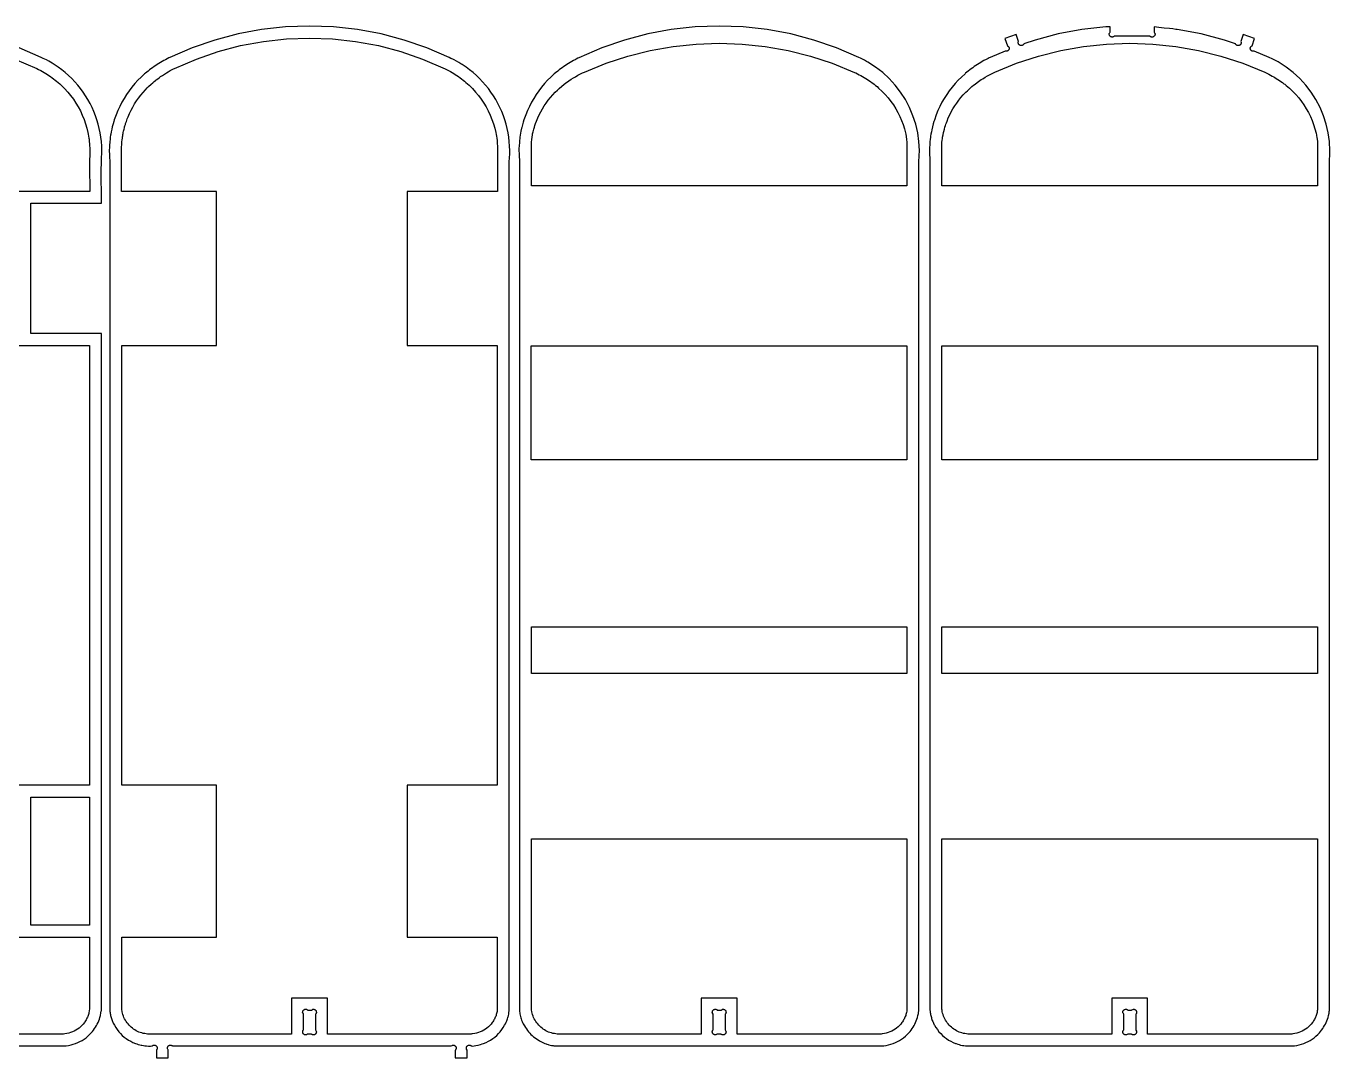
# Model space of a CAD drawing. Extents: x 33 to 204, y -108 to 31.
# Drawn here: x 148.5 to 202.9, y -59.1 to -16 of the extents above; entities that cross this region are included whole.
import ezdxf

# ---------------------------------------------------------------- set-up
doc = ezdxf.new("R2010")
doc.units = 0
doc.layers.add('SECTIONCUTEDGES', color=18, linetype='CONTINUOUS')

msp = doc.modelspace()

# ---------------------------------------------------------------- linework, layer by layer
at = {"layer": 'SECTIONCUTEDGES'}
for points in [[(153.97, -59.078), (154.468, -59.078), (154.467, -58.752), (154.464, -58.744), (154.452, -58.719), (154.441, -58.7), (154.437, -58.689), (154.434, -58.678), (154.432, -58.666), (154.432, -58.655), (154.433, -58.649), (154.435, -58.638), (154.438, -58.626), (154.443, -58.615), (154.448, -58.605), (154.455, -58.595), (154.462, -58.586), (154.47, -58.577), (154.479, -58.569), (154.489, -58.562), (154.499, -58.557), (154.51, -58.552), (154.521, -58.548), (154.539, -58.544), (154.557, -58.542), (154.569, -58.543), (154.581, -58.545), (154.599, -58.549), (154.608, -58.553), (154.627, -58.563), (154.644, -58.578), (154.645, -58.579), (166.265, -58.579), (166.269, -58.577), (166.307, -58.556), (166.322, -58.548), (166.326, -58.547), (166.339, -58.543), (166.352, -58.542), (166.36, -58.542), (166.369, -58.543), (166.378, -58.545), (166.387, -58.547), (166.396, -58.55), (166.404, -58.554), (166.412, -58.558), (166.42, -58.563), (166.428, -58.568), (166.435, -58.574), (166.441, -58.581), (166.447, -58.588), (166.457, -58.601), (166.46, -58.606), (166.466, -58.619), (166.471, -58.632), (166.474, -58.645), (166.475, -58.652), (166.477, -58.666), (166.476, -58.679), (166.474, -58.692), (166.473, -58.699), (166.469, -58.712), (166.463, -58.724), (166.456, -58.735), (166.452, -58.741), (166.446, -58.749), (166.443, -58.751), (166.44, -58.755), (166.44, -59.078), (166.939, -59.078), (166.938, -58.754), (166.937, -58.749), (166.914, -58.708), (166.908, -58.696), (166.904, -58.684), (166.902, -58.671), (166.902, -58.658), (166.903, -58.649), (166.905, -58.64), (166.907, -58.631), (166.91, -58.623), (166.914, -58.614), (166.918, -58.606), (166.923, -58.598), (166.928, -58.591), (166.934, -58.584), (166.941, -58.577), (166.947, -58.571), (166.96, -58.562), (166.971, -58.556), (166.988, -58.549), (167.006, -58.544), (167.013, -58.543), (167.031, -58.542), (167.05, -58.545), (167.056, -58.546), (167.074, -58.552), (167.091, -58.56), (167.111, -58.574), (167.12, -58.579), (167.137, -58.583), (167.151, -58.584), (167.225, -58.575), (167.298, -58.563), (167.4, -58.542), (167.491, -58.518), (167.561, -58.496), (167.616, -58.477), (167.725, -58.432), (167.821, -58.384), (167.914, -58.331), (168.003, -58.272), (168.088, -58.207), (168.169, -58.137), (168.246, -58.062), (168.317, -57.982), (168.384, -57.898), (168.444, -57.809), (168.5, -57.717), (168.536, -57.649), (168.568, -57.579), (168.587, -57.534), (168.605, -57.487), (168.621, -57.44), (168.635, -57.393), (168.648, -57.345), (168.654, -57.321), (168.671, -57.242), (168.679, -57.2), (168.691, -57.1), (168.694, -57.076), (168.694, -21.637), (168.696, -21.562), (168.698, -21.525), (168.711, -21.34), (168.712, -21.303), (168.712, -21.211), (168.707, -21.025), (168.693, -20.84), (168.671, -20.656), (168.642, -20.473), (168.604, -20.291), (168.559, -20.111), (168.506, -19.934), (168.446, -19.758), (168.378, -19.586), (168.302, -19.416), (168.22, -19.25), (168.13, -19.088), (168.034, -18.93), (167.93, -18.776), (167.821, -18.626), (167.704, -18.482), (167.582, -18.342), (167.454, -18.208), (167.32, -18.079), (167.181, -17.957), (167.037, -17.84), (166.888, -17.73), (166.734, -17.627), (166.675, -17.59), (166.586, -17.536), (166.497, -17.484), (166.4, -17.433), (166.341, -17.403), (166.261, -17.364), (166.182, -17.326), (165.26, -16.93), (164.312, -16.604), (163.343, -16.348), (162.358, -16.165), (161.361, -16.054), (160.36, -16.017), (159.358, -16.054), (158.362, -16.165), (157.377, -16.348), (156.408, -16.604), (155.46, -16.93), (154.539, -17.325), (154.495, -17.346), (154.35, -17.42), (154.28, -17.458), (154.211, -17.497), (154.143, -17.537), (154.075, -17.578), (154.008, -17.62), (153.942, -17.664), (153.876, -17.708), (153.811, -17.754), (153.747, -17.801), (153.684, -17.849), (153.622, -17.898), (153.524, -17.978), (153.48, -18.016), (153.338, -18.144), (153.203, -18.279), (153.074, -18.419), (152.951, -18.565), (152.835, -18.716), (152.725, -18.873), (152.623, -19.034), (152.528, -19.199), (152.441, -19.369), (152.361, -19.542), (152.289, -19.719), (152.216, -19.927), (152.192, -20), (152.163, -20.104), (152.131, -20.224), (152.11, -20.315), (152.085, -20.437), (152.069, -20.525), (152.062, -20.569), (152.048, -20.658), (152.037, -20.747), (152.027, -20.836), (152.023, -20.881), (152.016, -20.971), (152.01, -21.086), (152.007, -21.201), (152.007, -21.248), (152.01, -21.35), (152.014, -21.417), (152.021, -21.519), (152.026, -21.621), (152.026, -21.655), (152.027, -57.086), (152.028, -57.103), (152.033, -57.141), (152.039, -57.187), (152.046, -57.228), (152.054, -57.27), (152.063, -57.311), (152.073, -57.352), (152.085, -57.393), (152.097, -57.433), (152.11, -57.473), (152.125, -57.513), (152.141, -57.552), (152.157, -57.591), (152.175, -57.63), (152.196, -57.672), (152.22, -57.717), (152.275, -57.809), (152.336, -57.898), (152.403, -57.982), (152.474, -58.062), (152.55, -58.137), (152.632, -58.207), (152.717, -58.272), (152.806, -58.331), (152.899, -58.384), (152.995, -58.432), (153.1, -58.475), (153.158, -58.495), (153.214, -58.514), (153.278, -58.532), (153.343, -58.547), (153.362, -58.551), (153.437, -58.564), (153.494, -58.571), (153.563, -58.578), (153.646, -58.581), (153.666, -58.582), (153.721, -58.581), (153.775, -58.577), (153.792, -58.573), (153.804, -58.568), (153.827, -58.555), (153.837, -58.55), (153.852, -58.546), (153.865, -58.543), (153.877, -58.542), (153.89, -58.543), (153.903, -58.544), (153.916, -58.547), (153.928, -58.551), (153.94, -58.557), (153.951, -58.564), (153.961, -58.571), (153.97, -58.58), (153.979, -58.59), (153.986, -58.6), (153.993, -58.611), (153.998, -58.623), (154.002, -58.635), (154.004, -58.648), (154.006, -58.661), (154.006, -58.674), (154.005, -58.686), (154.002, -58.699), (153.998, -58.711), (153.993, -58.723), (153.98, -58.743), (153.971, -58.753), (153.97, -58.755)], [(170.09, -58.434), (170.146, -58.458), (170.174, -58.469), (170.23, -58.49), (170.259, -58.5), (170.316, -58.517), (170.345, -58.525), (170.403, -58.54), (170.461, -58.552), (170.519, -58.562), (170.549, -58.567), (170.608, -58.574), (170.666, -58.579), (184.229, -58.579), (184.319, -58.571), (184.418, -58.556), (184.516, -58.536), (184.612, -58.509), (184.707, -58.477), (184.8, -58.439), (184.89, -58.396), (184.978, -58.347), (185.062, -58.293), (185.143, -58.234), (185.22, -58.171), (185.293, -58.103), (185.362, -58.03), (185.411, -57.974), (185.457, -57.915), (185.5, -57.854), (185.541, -57.792), (185.578, -57.728), (185.613, -57.662), (185.645, -57.595), (185.674, -57.526), (185.7, -57.456), (185.723, -57.385), (185.742, -57.313), (185.763, -57.221), (185.77, -57.181), (185.78, -57.117), (185.783, -57.09), (185.783, -57.074), (185.784, -21.637), (185.785, -21.602), (185.788, -21.513), (185.798, -21.371), (185.802, -21.265), (185.802, -21.211), (185.783, -20.84), (185.731, -20.473), (185.649, -20.111), (185.535, -19.758), (185.392, -19.416), (185.22, -19.088), (185.02, -18.776), (184.794, -18.482), (184.544, -18.208), (184.271, -17.957), (183.978, -17.73), (183.652, -17.521), (183.602, -17.493), (183.509, -17.443), (183.339, -17.358), (183.271, -17.326), (182.349, -16.93), (181.402, -16.604), (180.433, -16.348), (179.447, -16.165), (178.451, -16.054), (177.45, -16.017), (176.448, -16.054), (175.452, -16.165), (174.467, -16.348), (173.498, -16.604), (172.55, -16.93), (171.598, -17.34), (171.554, -17.361), (171.487, -17.395), (171.44, -17.42), (171.37, -17.458), (171.301, -17.497), (171.233, -17.537), (171.165, -17.578), (171.098, -17.62), (171.032, -17.664), (170.966, -17.708), (170.901, -17.754), (170.837, -17.801), (170.774, -17.849), (170.712, -17.898), (170.622, -17.971), (170.57, -18.016), (170.428, -18.144), (170.293, -18.279), (170.164, -18.419), (170.041, -18.565), (169.925, -18.716), (169.815, -18.873), (169.713, -19.034), (169.618, -19.199), (169.531, -19.369), (169.451, -19.542), (169.379, -19.719), (169.305, -19.927), (169.273, -20.03), (169.244, -20.134), (169.214, -20.254), (169.207, -20.284), (169.181, -20.406), (169.167, -20.481), (169.152, -20.569), (169.138, -20.658), (169.132, -20.703), (169.122, -20.792), (169.113, -20.881), (169.103, -21.017), (169.098, -21.132), (169.097, -21.225), (169.099, -21.333), (169.105, -21.434), (169.11, -21.502), (169.114, -21.57), (169.116, -21.655), (169.116, -57.079), (169.122, -57.135), (169.13, -57.191), (169.139, -57.244), (169.149, -57.296), (169.162, -57.348), (169.176, -57.4), (169.193, -57.451), (169.21, -57.501), (169.23, -57.551), (169.251, -57.6), (169.274, -57.648), (169.299, -57.696), (169.325, -57.743), (169.364, -57.806), (169.406, -57.868), (169.45, -57.928), (169.497, -57.987), (169.547, -58.042), (169.599, -58.096), (169.653, -58.148), (169.71, -58.196), (169.769, -58.243), (169.829, -58.287), (169.892, -58.328), (169.956, -58.366), (169.983, -58.38), (170.036, -58.408)], [(187.211, -58.432), (187.313, -58.474), (187.335, -58.482), (187.401, -58.504), (187.457, -58.522), (187.522, -58.539), (187.597, -58.554), (187.653, -58.564), (187.729, -58.573), (187.794, -58.579), (201.356, -58.579), (201.445, -58.571), (201.544, -58.556), (201.642, -58.536), (201.738, -58.509), (201.833, -58.477), (201.926, -58.439), (202.016, -58.396), (202.104, -58.347), (202.188, -58.293), (202.269, -58.234), (202.346, -58.171), (202.419, -58.103), (202.488, -58.03), (202.537, -57.974), (202.583, -57.915), (202.626, -57.854), (202.667, -57.792), (202.704, -57.728), (202.739, -57.662), (202.771, -57.595), (202.8, -57.526), (202.826, -57.456), (202.849, -57.385), (202.868, -57.313), (202.891, -57.211), (202.902, -57.141), (202.908, -57.102), (202.91, -57.074), (202.91, -21.637), (202.913, -21.548), (202.918, -21.46), (202.922, -21.407), (202.927, -21.3), (202.928, -21.218), (202.909, -20.84), (202.857, -20.473), (202.775, -20.111), (202.661, -19.758), (202.518, -19.416), (202.346, -19.088), (202.146, -18.776), (201.92, -18.482), (201.67, -18.208), (201.397, -17.957), (201.104, -17.73), (200.764, -17.513), (200.707, -17.481), (200.683, -17.468), (200.514, -17.382), (200.397, -17.325), (199.77, -17.058), (199.723, -17.065), (199.71, -17.065), (199.697, -17.064), (199.684, -17.061), (199.678, -17.058), (199.666, -17.053), (199.655, -17.045), (199.645, -17.037), (199.636, -17.028), (199.628, -17.017), (199.621, -17.006), (199.616, -16.994), (199.612, -16.982), (199.609, -16.969), (199.607, -16.956), (199.607, -16.943), (199.608, -16.93), (199.611, -16.917), (199.617, -16.901), (199.623, -16.888), (199.634, -16.872), (199.637, -16.869), (199.656, -16.851), (199.67, -16.843), (199.675, -16.841), (199.679, -16.839), (199.787, -16.532), (199.316, -16.367), (199.214, -16.657), (199.221, -16.7), (199.224, -16.716), (199.224, -16.733), (199.222, -16.746), (199.217, -16.758), (199.213, -16.766), (199.209, -16.774), (199.204, -16.782), (199.198, -16.789), (199.192, -16.796), (199.185, -16.802), (199.178, -16.808), (199.171, -16.813), (199.163, -16.818), (199.155, -16.822), (199.146, -16.825), (199.131, -16.83), (199.117, -16.832), (199.104, -16.833), (199.09, -16.833), (199.076, -16.831), (199.063, -16.827), (199.057, -16.825), (199.044, -16.819), (199.033, -16.813), (199.022, -16.805), (199.013, -16.795), (199.008, -16.79), (199, -16.78), (198.997, -16.774), (198.994, -16.766), (198.991, -16.764), (198.529, -16.604), (197.56, -16.348), (196.56, -16.162), (196.507, -16.154), (196.37, -16.136), (196.232, -16.121), (196.013, -16.098), (195.796, -16.077), (195.597, -16.056), (195.598, -16.268), (195.614, -16.298), (195.626, -16.319), (195.629, -16.326), (195.633, -16.342), (195.634, -16.354), (195.632, -16.371), (195.63, -16.384), (195.626, -16.396), (195.62, -16.408), (195.614, -16.42), (195.598, -16.439), (195.592, -16.445), (195.572, -16.459), (195.552, -16.469), (195.535, -16.474), (195.517, -16.477), (195.499, -16.477), (195.49, -16.476), (195.472, -16.472), (195.444, -16.46), (195.427, -16.446), (195.425, -16.444), (195.421, -16.441), (193.93, -16.443), (193.915, -16.456), (193.903, -16.463), (193.891, -16.469), (193.878, -16.473), (193.872, -16.474), (193.859, -16.476), (193.846, -16.477), (193.832, -16.476), (193.825, -16.475), (193.812, -16.472), (193.799, -16.468), (193.793, -16.465), (193.781, -16.459), (193.769, -16.451), (193.76, -16.444), (193.752, -16.434), (193.744, -16.424), (193.735, -16.411), (193.728, -16.395), (193.723, -16.375), (193.721, -16.352), (193.724, -16.332), (193.728, -16.319), (193.747, -16.287), (193.757, -16.266), (193.757, -16.264), (193.757, -16.047), (193.637, -16.05), (193.577, -16.054), (192.581, -16.164), (191.596, -16.348), (190.627, -16.603), (190.16, -16.764), (190.156, -16.767), (190.119, -16.808), (190.106, -16.819), (190.091, -16.827), (190.082, -16.829), (190.073, -16.831), (190.064, -16.833), (190.055, -16.833), (190.046, -16.833), (190.037, -16.833), (190.028, -16.831), (190.019, -16.829), (190.01, -16.827), (190.002, -16.824), (189.993, -16.82), (189.985, -16.815), (189.972, -16.806), (189.962, -16.797), (189.953, -16.787), (189.949, -16.781), (189.941, -16.77), (189.935, -16.758), (189.93, -16.745), (189.927, -16.732), (189.925, -16.719), (189.925, -16.705), (189.926, -16.692), (189.929, -16.679), (189.935, -16.662), (189.937, -16.658), (189.938, -16.655), (189.836, -16.367), (189.366, -16.532), (189.475, -16.841), (189.478, -16.844), (189.514, -16.873), (189.523, -16.882), (189.53, -16.893), (189.537, -16.905), (189.541, -16.917), (189.544, -16.93), (189.545, -16.936), (189.546, -16.949), (189.545, -16.962), (189.543, -16.975), (189.539, -16.988), (189.534, -17), (189.528, -17.011), (189.52, -17.022), (189.512, -17.032), (189.502, -17.041), (189.492, -17.049), (189.481, -17.055), (189.464, -17.062), (189.451, -17.066), (189.432, -17.069), (189.418, -17.069), (189.4, -17.067), (189.385, -17.062), (189.38, -17.059), (189.376, -17.059), (188.755, -17.325), (188.717, -17.343), (188.67, -17.366), (188.585, -17.41), (188.496, -17.458), (188.427, -17.497), (188.359, -17.537), (188.291, -17.578), (188.224, -17.62), (188.158, -17.664), (188.092, -17.708), (188.027, -17.754), (187.963, -17.801), (187.9, -17.849), (187.838, -17.898), (187.732, -17.985), (187.706, -18.007), (187.554, -18.144), (187.419, -18.279), (187.29, -18.419), (187.167, -18.565), (187.051, -18.716), (186.941, -18.873), (186.839, -19.034), (186.744, -19.199), (186.657, -19.369), (186.577, -19.542), (186.505, -19.719), (186.427, -19.942), (186.408, -20), (186.379, -20.104), (186.347, -20.224), (186.32, -20.345), (186.301, -20.437), (186.285, -20.525), (186.271, -20.614), (186.264, -20.658), (186.253, -20.747), (186.243, -20.836), (186.235, -20.926), (186.232, -20.971), (186.226, -21.086), (186.225, -21.132), (186.223, -21.225), (186.224, -21.299), (186.229, -21.4), (186.236, -21.502), (186.238, -21.536), (186.242, -21.638), (186.243, -57.089), (186.245, -57.108), (186.25, -57.154), (186.255, -57.187), (186.262, -57.228), (186.27, -57.27), (186.279, -57.311), (186.289, -57.352), (186.301, -57.393), (186.313, -57.433), (186.326, -57.473), (186.341, -57.513), (186.357, -57.552), (186.373, -57.591), (186.391, -57.63), (186.422, -57.692), (186.436, -57.717), (186.491, -57.809), (186.552, -57.898), (186.618, -57.982), (186.69, -58.062), (186.766, -58.137), (186.848, -58.207), (186.933, -58.272), (187.022, -58.331), (187.115, -58.384)], [(153.129, -57.941), (153.074, -57.909), (153.021, -57.875), (152.97, -57.837), (152.921, -57.797), (152.874, -57.754), (152.83, -57.708), (152.788, -57.66), (152.749, -57.61), (152.712, -57.558), (152.678, -57.504), (152.648, -57.448), (152.62, -57.39), (152.596, -57.332), (152.575, -57.271), (152.557, -57.21), (152.542, -57.148), (152.526, -57.049), (152.525, -57.041), (152.525, -54.042), (156.477, -54.042), (156.477, -47.697), (152.525, -47.697), (152.525, -29.342), (156.477, -29.342), (156.477, -22.914), (152.513, -22.914), (152.515, -22.509), (152.519, -22.032), (152.519, -21.886), (152.518, -21.648), (152.512, -21.319), (152.513, -21.216), (152.515, -21.135), (152.519, -21.054), (152.524, -20.973), (152.527, -20.932), (152.534, -20.852), (152.542, -20.771), (152.552, -20.691), (152.559, -20.643), (152.566, -20.596), (152.574, -20.549), (152.582, -20.501), (152.591, -20.454), (152.601, -20.408), (152.612, -20.361), (152.623, -20.314), (152.635, -20.268), (152.647, -20.222), (152.66, -20.175), (152.677, -20.119), (152.689, -20.081), (152.719, -19.994), (152.757, -19.89), (152.789, -19.809), (152.852, -19.663), (152.918, -19.529), (152.988, -19.397), (153.064, -19.268), (153.145, -19.143), (153.231, -19.02), (153.321, -18.902), (153.416, -18.787), (153.519, -18.672), (153.59, -18.598), (153.648, -18.541), (153.749, -18.446), (153.821, -18.382), (153.878, -18.334), (153.937, -18.286), (153.966, -18.263), (154.026, -18.217), (154.086, -18.172), (154.147, -18.128), (154.226, -18.074), (154.306, -18.022), (154.387, -17.972), (154.469, -17.924), (154.553, -17.877), (154.687, -17.807), (154.731, -17.786), (155.64, -17.396), (156.553, -17.082), (157.486, -16.835), (158.436, -16.659), (159.395, -16.552), (160.36, -16.517), (161.325, -16.552), (162.284, -16.659), (163.233, -16.835), (164.167, -17.082), (165.08, -17.396), (166.016, -17.799), (166.079, -17.831), (166.157, -17.872), (166.238, -17.916), (166.307, -17.956), (166.374, -17.997), (166.441, -18.04), (166.508, -18.083), (166.573, -18.128), (166.638, -18.174), (166.701, -18.222), (166.764, -18.27), (166.826, -18.32), (166.886, -18.371), (166.946, -18.424), (167.019, -18.49), (167.16, -18.629), (167.289, -18.77), (167.41, -18.917), (167.524, -19.07), (167.63, -19.229), (167.728, -19.393), (167.818, -19.561), (167.899, -19.734), (167.971, -19.911), (168.034, -20.091), (168.087, -20.274), (168.132, -20.46), (168.149, -20.543), (168.16, -20.607), (168.172, -20.691), (168.184, -20.798), (168.194, -20.913), (168.201, -21.028), (168.207, -21.201), (168.207, -21.378), (168.205, -21.482), (168.206, -22.914), (164.432, -22.914), (164.432, -29.342), (168.195, -29.342), (168.195, -47.697), (164.432, -47.697), (164.432, -54.042), (168.195, -54.042), (168.195, -57.038), (168.182, -57.139), (168.174, -57.181), (168.164, -57.222), (168.153, -57.262), (168.14, -57.302), (168.126, -57.342), (168.11, -57.381), (168.092, -57.419), (168.074, -57.457), (168.053, -57.494), (168.032, -57.53), (168.009, -57.565), (167.984, -57.6), (167.935, -57.663), (167.881, -57.722), (167.823, -57.778), (167.761, -57.83), (167.696, -57.877), (167.628, -57.92), (167.558, -57.958), (167.484, -57.992), (167.409, -58.02), (167.332, -58.043), (167.254, -58.061), (167.164, -58.075), (167.138, -58.078), (167.109, -58.08), (161.108, -58.08), (161.108, -56.583), (159.612, -56.583), (159.612, -58.08), (153.605, -58.08), (153.549, -58.074), (153.486, -58.065), (153.424, -58.053), (153.363, -58.037), (153.302, -58.018), (153.243, -57.996), (153.185, -57.97)], [(169.615, -22.687), (169.615, -20.861), (169.629, -20.748), (169.645, -20.65), (169.662, -20.553), (169.669, -20.521), (169.691, -20.425), (169.716, -20.324), (169.743, -20.232), (169.764, -20.164), (169.791, -20.085), (169.828, -19.985), (169.882, -19.853), (169.942, -19.723), (170.008, -19.596), (170.078, -19.47), (170.154, -19.348), (170.235, -19.229), (170.32, -19.113), (170.411, -19), (170.506, -18.891), (170.609, -18.782), (170.699, -18.693), (170.781, -18.618), (170.882, -18.53), (170.968, -18.46), (171.056, -18.393), (171.086, -18.371), (171.176, -18.307), (171.276, -18.239), (171.375, -18.177), (171.456, -18.129), (171.559, -18.071), (171.642, -18.027), (171.749, -17.974), (171.83, -17.936), (172.73, -17.57), (173.643, -17.271), (174.576, -17.037), (175.525, -16.869), (176.485, -16.768), (177.45, -16.734), (178.415, -16.768), (179.374, -16.869), (180.323, -17.037), (181.257, -17.271), (182.17, -17.57), (183.097, -17.948), (183.145, -17.971), (183.217, -18.007), (183.293, -18.046), (183.362, -18.083), (183.431, -18.121), (183.498, -18.161), (183.565, -18.202), (183.631, -18.244), (183.696, -18.288), (183.76, -18.332), (183.791, -18.354), (183.854, -18.401), (183.915, -18.448), (183.976, -18.496), (184.036, -18.546), (184.101, -18.602), (184.25, -18.741), (184.379, -18.875), (184.5, -19.015), (184.614, -19.16), (184.72, -19.311), (184.818, -19.466), (184.908, -19.627), (184.988, -19.791), (185.06, -19.959), (185.123, -20.13), (185.177, -20.304), (185.232, -20.527), (185.25, -20.621), (185.271, -20.753), (185.285, -20.868), (185.285, -22.687)], [(186.741, -22.687), (186.741, -20.867), (186.75, -20.792), (186.76, -20.715), (186.771, -20.65), (186.789, -20.553), (186.809, -20.456), (186.817, -20.424), (186.843, -20.323), (186.869, -20.232), (186.89, -20.164), (186.91, -20.105), (186.927, -20.057), (186.954, -19.985), (187.009, -19.853), (187.069, -19.723), (187.134, -19.595), (187.204, -19.47), (187.28, -19.348), (187.361, -19.229), (187.447, -19.113), (187.537, -19), (187.632, -18.89), (187.742, -18.775), (187.804, -18.714), (187.878, -18.644), (187.936, -18.592), (187.994, -18.542), (188.066, -18.483), (188.124, -18.437), (188.212, -18.371), (188.272, -18.328), (188.383, -18.252), (188.442, -18.214), (188.542, -18.152), (188.644, -18.094), (188.727, -18.048), (188.832, -17.995), (188.898, -17.963), (188.953, -17.938), (189.856, -17.569), (190.769, -17.271), (191.702, -17.037), (192.652, -16.869), (193.611, -16.768), (194.576, -16.734), (195.541, -16.768), (196.5, -16.869), (197.449, -17.037), (198.383, -17.271), (199.296, -17.569), (200.212, -17.943), (200.245, -17.958), (200.302, -17.986), (200.385, -18.027), (200.454, -18.064), (200.523, -18.102), (200.591, -18.141), (200.625, -18.161), (200.691, -18.202), (200.758, -18.244), (200.822, -18.287), (200.886, -18.332), (200.949, -18.377), (201.011, -18.424), (201.042, -18.448), (201.102, -18.496), (201.178, -18.559), (201.238, -18.611), (201.376, -18.741), (201.505, -18.875), (201.626, -19.014), (201.74, -19.16), (201.846, -19.311), (201.944, -19.466), (202.034, -19.626), (202.115, -19.791), (202.187, -19.959), (202.25, -20.13), (202.303, -20.304), (202.35, -20.492), (202.368, -20.574), (202.386, -20.678), (202.392, -20.715), (202.411, -20.866), (202.411, -22.687)], [(169.612, -34.113), (169.612, -29.359), (185.285, -29.359), (185.285, -34.113)], [(186.741, -34.113), (186.741, -29.359), (202.411, -29.359), (202.411, -34.113)], [(169.615, -43.03), (169.615, -41.089), (185.285, -41.089), (185.285, -43.03)], [(186.741, -43.03), (186.741, -41.089), (202.411, -41.089), (202.411, -43.03)], [(148.731, -53.544), (148.731, -48.196), (151.178, -48.196), (151.178, -53.544)], [(170.275, -57.97), (170.218, -57.941), (170.164, -57.909), (170.111, -57.875), (170.06, -57.837), (170.011, -57.797), (169.964, -57.754), (169.92, -57.708), (169.878, -57.66), (169.838, -57.61), (169.802, -57.558), (169.768, -57.504), (169.738, -57.448), (169.71, -57.39), (169.686, -57.332), (169.664, -57.271), (169.646, -57.21), (169.632, -57.148), (169.619, -57.071), (169.616, -57.052), (169.615, -57.037), (169.615, -49.932), (185.285, -49.932), (185.284, -57.044), (185.278, -57.099), (185.272, -57.133), (185.263, -57.181), (185.254, -57.222), (185.242, -57.262), (185.23, -57.302), (185.215, -57.342), (185.2, -57.381), (185.182, -57.419), (185.163, -57.457), (185.143, -57.494), (185.122, -57.53), (185.099, -57.565), (185.074, -57.6), (185.024, -57.663), (184.97, -57.722), (184.913, -57.778), (184.851, -57.83), (184.786, -57.877), (184.718, -57.92), (184.647, -57.958), (184.574, -57.992), (184.499, -58.02), (184.422, -58.043), (184.344, -58.061), (184.254, -58.075), (184.212, -58.079), (184.199, -58.08), (178.198, -58.08), (178.198, -56.583), (176.701, -56.583), (176.701, -58.08), (170.691, -58.079), (170.642, -58.075), (170.576, -58.065), (170.514, -58.053), (170.452, -58.037), (170.392, -58.018), (170.333, -57.996)], [(187.459, -57.996), (187.401, -57.97), (187.345, -57.941), (187.29, -57.91), (187.237, -57.875), (187.186, -57.837), (187.137, -57.797), (187.09, -57.754), (187.046, -57.709), (187.004, -57.66), (186.965, -57.61), (186.928, -57.558), (186.894, -57.504), (186.864, -57.448), (186.836, -57.39), (186.812, -57.332), (186.79, -57.271), (186.773, -57.21), (186.758, -57.148), (186.747, -57.085), (186.742, -57.049), (186.741, -57.04), (186.741, -49.931), (202.411, -49.932), (202.411, -57.038), (202.408, -57.064), (202.401, -57.116), (202.398, -57.139), (202.39, -57.181), (202.38, -57.222), (202.369, -57.262), (202.356, -57.302), (202.342, -57.342), (202.326, -57.381), (202.308, -57.419), (202.29, -57.457), (202.269, -57.494), (202.248, -57.53), (202.225, -57.565), (202.2, -57.6), (202.151, -57.663), (202.097, -57.722), (202.039, -57.778), (201.977, -57.83), (201.912, -57.877), (201.844, -57.92), (201.774, -57.958), (201.7, -57.992), (201.625, -58.02), (201.548, -58.043), (201.47, -58.061), (201.376, -58.076), (201.334, -58.08), (201.325, -58.08), (195.324, -58.08), (195.324, -56.583), (193.828, -56.583), (193.828, -58.08), (187.819, -58.08), (187.765, -58.074), (187.702, -58.065), (187.64, -58.053), (187.578, -58.037), (187.518, -58.018)], [(160.141, -58.102), (160.131, -58.097), (160.122, -58.09), (160.114, -58.083), (160.106, -58.075), (160.099, -58.067), (160.093, -58.058), (160.088, -58.048), (160.083, -58.038), (160.08, -58.027), (160.077, -58.017), (160.075, -58.006), (160.075, -57.989), (160.076, -57.973), (160.08, -57.957), (160.082, -57.949), (160.088, -57.934), (160.097, -57.92), (160.104, -57.911), (160.109, -57.906), (160.11, -57.903), (160.11, -57.257), (160.102, -57.241), (160.081, -57.204), (160.08, -57.2), (160.076, -57.188), (160.074, -57.175), (160.074, -57.166), (160.075, -57.153), (160.077, -57.144), (160.079, -57.135), (160.082, -57.126), (160.086, -57.118), (160.09, -57.11), (160.095, -57.102), (160.1, -57.094), (160.106, -57.087), (160.112, -57.081), (160.119, -57.075), (160.132, -57.065), (160.144, -57.058), (160.157, -57.053), (160.17, -57.049), (160.183, -57.047), (160.197, -57.046), (160.211, -57.046), (160.224, -57.048), (160.231, -57.049), (160.243, -57.053), (160.256, -57.059), (160.267, -57.066), (160.273, -57.07), (160.286, -57.082), (160.287, -57.082), (160.435, -57.082), (160.44, -57.08), (160.488, -57.053), (160.5, -57.049), (160.508, -57.047), (160.521, -57.045), (160.53, -57.046), (160.539, -57.047), (160.548, -57.048), (160.557, -57.051), (160.565, -57.054), (160.574, -57.057), (160.582, -57.062), (160.59, -57.066), (160.597, -57.072), (160.604, -57.078), (160.611, -57.084), (160.617, -57.091), (160.626, -57.104), (160.633, -57.116), (160.638, -57.129), (160.641, -57.135), (160.644, -57.148), (160.646, -57.162), (160.646, -57.176), (160.645, -57.189), (160.642, -57.202), (160.638, -57.215), (160.633, -57.227), (160.629, -57.233), (160.622, -57.244), (160.611, -57.255), (160.609, -57.258), (160.61, -57.907), (160.638, -57.958), (160.64, -57.962), (160.644, -57.975), (160.646, -57.987), (160.646, -58), (160.645, -58.009), (160.643, -58.018), (160.641, -58.027), (160.638, -58.036), (160.634, -58.044), (160.63, -58.053), (160.625, -58.06), (160.62, -58.068), (160.614, -58.075), (160.607, -58.082), (160.601, -58.088), (160.593, -58.093), (160.582, -58.101), (160.569, -58.107), (160.556, -58.111), (160.543, -58.115), (160.529, -58.116), (160.516, -58.117), (160.502, -58.115), (160.489, -58.113), (160.483, -58.111), (160.47, -58.106), (160.458, -58.1), (160.447, -58.093), (160.441, -58.087), (160.436, -58.082), (160.433, -58.08), (160.284, -58.081), (160.276, -58.084), (160.231, -58.11), (160.221, -58.113), (160.214, -58.115), (160.204, -58.116), (160.183, -58.115), (160.163, -58.111), (160.151, -58.107)], [(177.234, -58.104), (177.22, -58.096), (177.211, -58.089), (177.202, -58.082), (177.195, -58.074), (177.187, -58.065), (177.181, -58.055), (177.176, -58.045), (177.171, -58.035), (177.168, -58.024), (177.165, -58.013), (177.164, -58.001), (177.164, -57.99), (177.164, -57.979), (177.167, -57.961), (177.173, -57.943), (177.175, -57.938), (177.185, -57.922), (177.2, -57.904), (177.2, -57.256), (177.198, -57.252), (177.171, -57.204), (177.167, -57.192), (177.164, -57.179), (177.163, -57.166), (177.165, -57.153), (177.166, -57.144), (177.169, -57.135), (177.172, -57.126), (177.175, -57.118), (177.18, -57.11), (177.184, -57.102), (177.19, -57.094), (177.196, -57.087), (177.202, -57.081), (177.209, -57.075), (177.216, -57.069), (177.228, -57.062), (177.24, -57.056), (177.253, -57.051), (177.267, -57.048), (177.28, -57.046), (177.294, -57.046), (177.307, -57.047), (177.314, -57.048), (177.327, -57.051), (177.339, -57.056), (177.351, -57.062), (177.362, -57.07), (177.37, -57.076), (177.372, -57.08), (177.375, -57.082), (177.377, -57.082), (177.53, -57.08), (177.578, -57.053), (177.581, -57.051), (177.594, -57.048), (177.607, -57.046), (177.619, -57.046), (177.629, -57.047), (177.638, -57.048), (177.647, -57.051), (177.655, -57.054), (177.664, -57.057), (177.672, -57.062), (177.68, -57.066), (177.687, -57.072), (177.694, -57.078), (177.701, -57.084), (177.707, -57.091), (177.716, -57.104), (177.723, -57.116), (177.728, -57.129), (177.73, -57.135), (177.734, -57.148), (177.736, -57.162), (177.736, -57.169), (177.735, -57.183), (177.734, -57.196), (177.73, -57.209), (177.725, -57.221), (177.719, -57.233), (177.712, -57.244), (177.704, -57.253), (177.701, -57.255), (177.699, -57.258), (177.7, -57.907), (177.728, -57.958), (177.73, -57.962), (177.734, -57.975), (177.736, -57.987), (177.736, -58), (177.735, -58.009), (177.733, -58.018), (177.731, -58.027), (177.728, -58.036), (177.724, -58.044), (177.72, -58.053), (177.715, -58.06), (177.71, -58.068), (177.704, -58.075), (177.697, -58.082), (177.69, -58.088), (177.677, -58.097), (177.672, -58.101), (177.659, -58.107), (177.646, -58.111), (177.633, -58.115), (177.626, -58.116), (177.612, -58.117), (177.599, -58.116), (177.586, -58.114), (177.573, -58.111), (177.56, -58.106), (177.548, -58.1), (177.537, -58.093), (177.525, -58.081), (177.522, -58.08), (177.376, -58.08), (177.372, -58.082), (177.33, -58.105), (177.318, -58.111), (177.31, -58.114), (177.297, -58.116), (177.284, -58.117), (177.264, -58.114), (177.254, -58.112)], [(194.371, -58.109), (194.359, -58.103), (194.348, -58.097), (194.337, -58.089), (194.33, -58.083), (194.323, -58.076), (194.317, -58.069), (194.311, -58.061), (194.306, -58.053), (194.302, -58.045), (194.298, -58.036), (194.295, -58.027), (194.293, -58.018), (194.291, -58.008), (194.29, -57.999), (194.29, -57.982), (194.292, -57.968), (194.293, -57.962), (194.297, -57.948), (194.303, -57.936), (194.31, -57.924), (194.318, -57.913), (194.324, -57.907), (194.326, -57.904), (194.326, -57.256), (194.312, -57.226), (194.299, -57.203), (194.295, -57.192), (194.292, -57.181), (194.29, -57.17), (194.29, -57.164), (194.291, -57.153), (194.293, -57.141), (194.296, -57.13), (194.301, -57.119), (194.306, -57.108), (194.313, -57.098), (194.32, -57.089), (194.328, -57.081), (194.337, -57.073), (194.347, -57.066), (194.357, -57.06), (194.368, -57.055), (194.379, -57.051), (194.397, -57.047), (194.415, -57.046), (194.421, -57.046), (194.439, -57.048), (194.457, -57.053), (194.463, -57.055), (194.482, -57.065), (194.495, -57.075), (194.5, -57.08), (194.503, -57.082), (194.652, -57.081), (194.671, -57.073), (194.704, -57.055), (194.715, -57.051), (194.726, -57.048), (194.738, -57.046), (194.749, -57.046), (194.761, -57.047), (194.778, -57.052), (194.789, -57.057), (194.799, -57.062), (194.809, -57.068), (194.818, -57.076), (194.827, -57.084), (194.835, -57.093), (194.842, -57.103), (194.848, -57.113), (194.853, -57.124), (194.856, -57.135), (194.86, -57.152), (194.862, -57.165), (194.861, -57.183), (194.858, -57.201), (194.853, -57.219), (194.841, -57.241), (194.832, -57.251), (194.827, -57.255), (194.825, -57.259), (194.826, -57.907), (194.83, -57.914), (194.854, -57.958), (194.859, -57.97), (194.862, -57.983), (194.862, -57.996), (194.861, -58.009), (194.859, -58.018), (194.857, -58.027), (194.854, -58.036), (194.85, -58.044), (194.846, -58.053), (194.841, -58.06), (194.836, -58.068), (194.83, -58.075), (194.823, -58.082), (194.817, -58.088), (194.804, -58.097), (194.792, -58.104), (194.779, -58.109), (194.766, -58.113), (194.752, -58.116), (194.739, -58.117), (194.725, -58.116), (194.712, -58.114), (194.699, -58.111), (194.692, -58.109), (194.68, -58.103), (194.669, -58.096), (194.651, -58.081), (194.649, -58.08), (194.503, -58.08), (194.498, -58.082), (194.445, -58.11), (194.433, -58.114), (194.417, -58.117), (194.409, -58.117), (194.396, -58.115), (194.383, -58.113)]]:
    msp.add_lwpolyline(points, close=True, dxfattribs=at)
for points in [[(136.558, -58.579), (150.123, -58.579), (150.213, -58.571), (150.312, -58.556), (150.41, -58.536), (150.506, -58.509), (150.601, -58.477), (150.694, -58.439), (150.784, -58.396), (150.871, -58.347), (150.956, -58.293), (151.037, -58.234), (151.114, -58.171), (151.187, -58.103), (151.256, -58.03), (151.305, -57.974), (151.351, -57.915), (151.394, -57.854), (151.434, -57.792), (151.472, -57.728), (151.507, -57.662), (151.539, -57.595), (151.568, -57.526), (151.594, -57.456), (151.616, -57.385), (151.636, -57.313), (151.66, -57.201), (151.672, -57.131), (151.676, -57.098), (151.677, -57.074), (151.677, -28.843), (148.731, -28.843), (148.731, -23.412), (151.677, -23.412), (151.676, -22.973), (151.671, -22.387), (151.671, -22.094), (151.672, -22.021), (151.676, -21.728), (151.678, -21.62), (151.684, -21.495), (151.693, -21.353), (151.696, -21.247), (151.696, -21.217), (151.69, -21.025), (151.676, -20.84), (151.655, -20.656), (151.625, -20.473), (151.588, -20.291), (151.543, -20.111), (151.49, -19.934), (151.429, -19.758), (151.361, -19.586), (151.286, -19.416), (151.203, -19.25), (151.114, -19.088), (151.017, -18.93), (150.914, -18.776), (150.804, -18.626), (150.688, -18.482), (150.566, -18.342), (150.438, -18.208), (150.304, -18.079), (150.165, -17.957), (150.021, -17.84), (149.871, -17.73), (149.705, -17.618), (149.619, -17.566), (149.548, -17.523), (149.481, -17.484), (149.384, -17.433), (149.244, -17.364), (149.168, -17.327), (148.243, -16.93)], [(148.063, -17.396), (148.981, -17.79), (149.051, -17.825), (149.152, -17.878), (149.222, -17.916), (149.29, -17.956), (149.358, -17.997), (149.425, -18.04), (149.491, -18.083), (149.557, -18.128), (149.621, -18.174), (149.685, -18.222), (149.747, -18.27), (149.809, -18.32), (149.87, -18.371), (149.938, -18.431), (150.008, -18.495), (150.144, -18.629), (150.272, -18.77), (150.394, -18.917), (150.508, -19.07), (150.614, -19.229), (150.712, -19.393), (150.801, -19.561), (150.882, -19.734), (150.954, -19.911), (151.017, -20.091), (151.071, -20.274), (151.115, -20.46), (151.128, -20.523), (151.144, -20.607), (151.156, -20.691), (151.162, -20.741), (151.171, -20.827), (151.18, -20.941), (151.182, -20.97), (151.189, -21.139), (151.191, -21.304), (151.185, -21.714), (151.185, -21.946), (151.19, -22.832), (151.19, -22.914), (147.415, -22.914)], [(147.415, -29.342), (151.179, -29.342), (151.179, -47.697), (147.415, -47.697)], [(147.415, -54.042), (151.178, -54.042), (151.178, -57.044), (151.172, -57.099), (151.167, -57.128), (151.157, -57.181), (151.148, -57.222), (151.136, -57.262), (151.124, -57.302), (151.109, -57.342), (151.093, -57.381), (151.076, -57.419), (151.057, -57.457), (151.037, -57.494), (151.015, -57.53), (150.992, -57.565), (150.968, -57.6), (150.918, -57.663), (150.864, -57.722), (150.806, -57.778), (150.745, -57.83), (150.68, -57.877), (150.612, -57.92), (150.541, -57.958), (150.468, -57.992), (150.393, -58.02), (150.316, -58.043), (150.238, -58.061), (150.155, -58.074), (150.1, -58.08), (144.092, -58.08)]]:
    msp.add_lwpolyline(points, dxfattribs=at)

doc.saveas('drawing.dxf')
